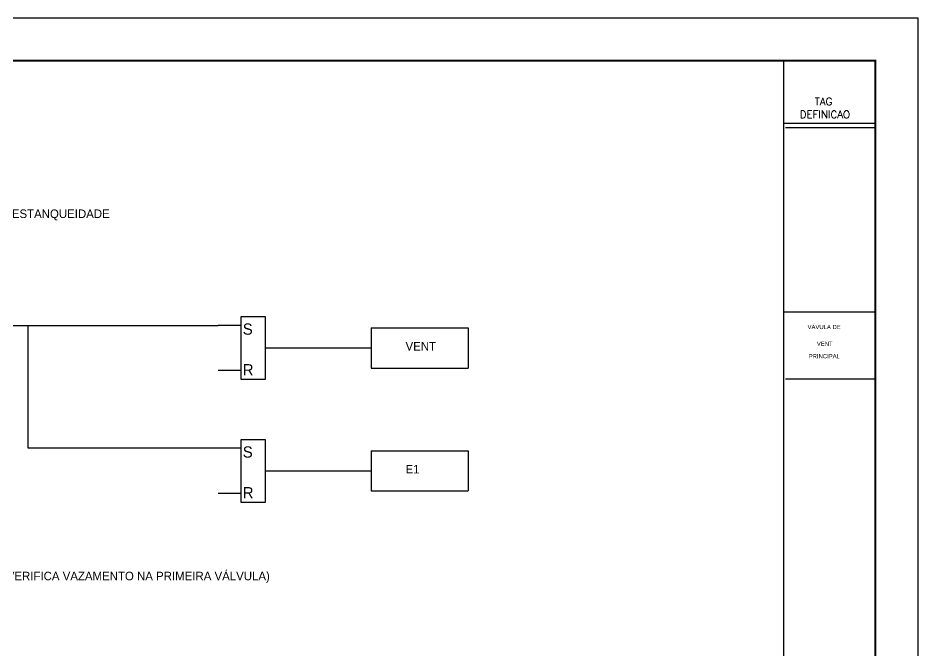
# Model space of a CAD drawing. Header units: feet. Extents: x -46890 to -45898, y -3252 to -1955.
# Drawn here: x -46681.8 to -46471.3, y -3103.5 to -2955.6 of the extents above; entities that cross this region are included whole.
import ezdxf

# ---------------------------------------------------------------- set-up
doc = ezdxf.new("R2010")
doc.units = ezdxf.units.FT
doc.header["$MEASUREMENT"] = 0
doc.linetypes.add('HIDDEN2', pattern=[0.1875, 0.125, -0.0625])
doc.layers.add('62_FORMATO', color=2, linetype='Continuous')
doc.layers.add('CAMPO', color=7, linetype='Continuous')
doc.styles.add('ROMANS', font='romans.shx', dxfattribs={"height": 3})

msp = doc.modelspace()

# ---------------------------------------------------------------- linework, layer by layer
at = {"color": 7, "linetype": 'Continuous'}
for p, q in [((-46506.21, -2965.47), (-46484.72, -2965.47)), ((-46502.8, -2965.52), (-46502.8, -3211.41)), ((-46502.8, -2965.52), (-46481.31, -2965.52)), ((-46502.8, -2980.18), (-46481.31, -2980.18)), ((-46502.35, -2981.13), (-46481.31, -2981.13)), ((-46502.8, -3024.28), (-46481.31, -3024.28)), ((-46502.35, -3039.89), (-46481.31, -3039.89))]:
    msp.add_line(p, q, dxfattribs=at)
at = {"color": 7, "linetype": 'ByBlock'}
for p, q in [((-46599.21, -3028.01), (-46576.51, -3028.01)), ((-46599.21, -3037.38), (-46576.51, -3037.38)), ((-46599.21, -3056.74), (-46576.51, -3056.74)), ((-46599.21, -3066.12), (-46576.51, -3066.12))]:
    msp.add_line(p, q, dxfattribs=at)
at = {"layer": '62_FORMATO', "color": 7, "linetype": 'Continuous'}
msp.add_lwpolyline([(-46889.86, -3251.51), (-46471.34, -3251.51), (-46471.34, -2955.56), (-46889.86, -2955.56), (-46889.86, -3251.51)], dxfattribs=at)
at = {"layer": '62_FORMATO', "color": 7, "const_width": 0.498}
msp.add_lwpolyline([(-46481.31, -2965.52), (-46864.95, -2965.52), (-46864.95, -3241.55), (-46481.31, -3241.55)], close=True, dxfattribs=at)
at = {"layer": 'CAMPO', "color": 7, "linetype": 'ByBlock', "ltscale": 2}
for p, q in [((-46697.82, -3027.41), (-46634.97, -3027.41)), ((-46679.42, -3056.14), (-46679.42, -3027.41)), ((-46653.17, -3027.41), (-46634.97, -3027.41)), ((-46629.62, -3027.41), (-46634.97, -3027.41)), ((-46599.21, -3028.01), (-46599.21, -3037.38)), ((-46576.51, -3028.01), (-46576.51, -3037.38)), ((-46624.02, -3032.69), (-46599.21, -3032.69)), ((-46629.62, -3037.98), (-46634.97, -3037.98)), ((-46632.29, -3056.14), (-46679.42, -3056.14)), ((-46629.62, -3056.14), (-46634.97, -3056.14)), ((-46599.21, -3056.74), (-46599.21, -3066.12)), ((-46576.51, -3056.74), (-46576.51, -3066.12)), ((-46624.02, -3061.43), (-46599.21, -3061.43)), ((-46629.62, -3066.72), (-46634.97, -3066.72))]:
    msp.add_line(p, q, dxfattribs=at)
for points in [[(-46629.62, -3025.32), (-46624.02, -3025.32), (-46624.02, -3040.07), (-46629.62, -3040.07)], [(-46629.62, -3054.06), (-46624.02, -3054.06), (-46624.02, -3068.81), (-46629.62, -3068.81)]]:
    msp.add_lwpolyline(points, close=True, dxfattribs=at)

# ---------------------------------------------------------------- texts
at = {"color": 7, "linetype": 'HIDDEN2', "style": 'ROMANS'}
for s, p in [('TAG', (-46495.49, -2975.97)), ('DEFINICAO', (-46499, -2978.97))]:
    msp.add_text(s, height=1.75, dxfattribs=at).set_placement(p)
at = {"color": 7, "linetype": 'ByBlock', "ltscale": 8, "char_height": 2.625, "width": 6.6983, "attachment_point": 1}
for s, insert in [(' S', (-46630.24, -3026.97)), (' R', (-46630.24, -3036.48)), (' S', (-46630.24, -3055.7)), (' R', (-46630.24, -3065.22))]:
    msp.add_mtext(s, dxfattribs=dict(at, insert=insert))
at = {"layer": 'CAMPO', "color": 7, "linetype": 'ByBlock', "ltscale": 2}
for s, p in [('INICIA O TESTE DE ESTANQUEIDADE', (-46708.52, -3002.32)), ('VENT', (-46591.18, -3033.29)), ('E1', (-46591.18, -3062.03))]:
    msp.add_text(s, height=2, dxfattribs=at).set_placement(p)
at = {"layer": 'CAMPO', "color": 7, "ltscale": 2}
for s, height, p in [('VÁVULA DE', 1, (-46497.17, -3028.29)), ('VENT', 1, (-46494.99, -3032.2)), ('PRINCIPAL', 1, (-46496.89, -3035.12)), ('PRIMEIRA ETAPA (VERIFICA VAZAMENTO NA PRIMEIRA VÁLVULA)', 2, (-46708.52, -3087.01))]:
    msp.add_text(s, height=height, dxfattribs=at).set_placement(p)

doc.saveas('drawing.dxf')
